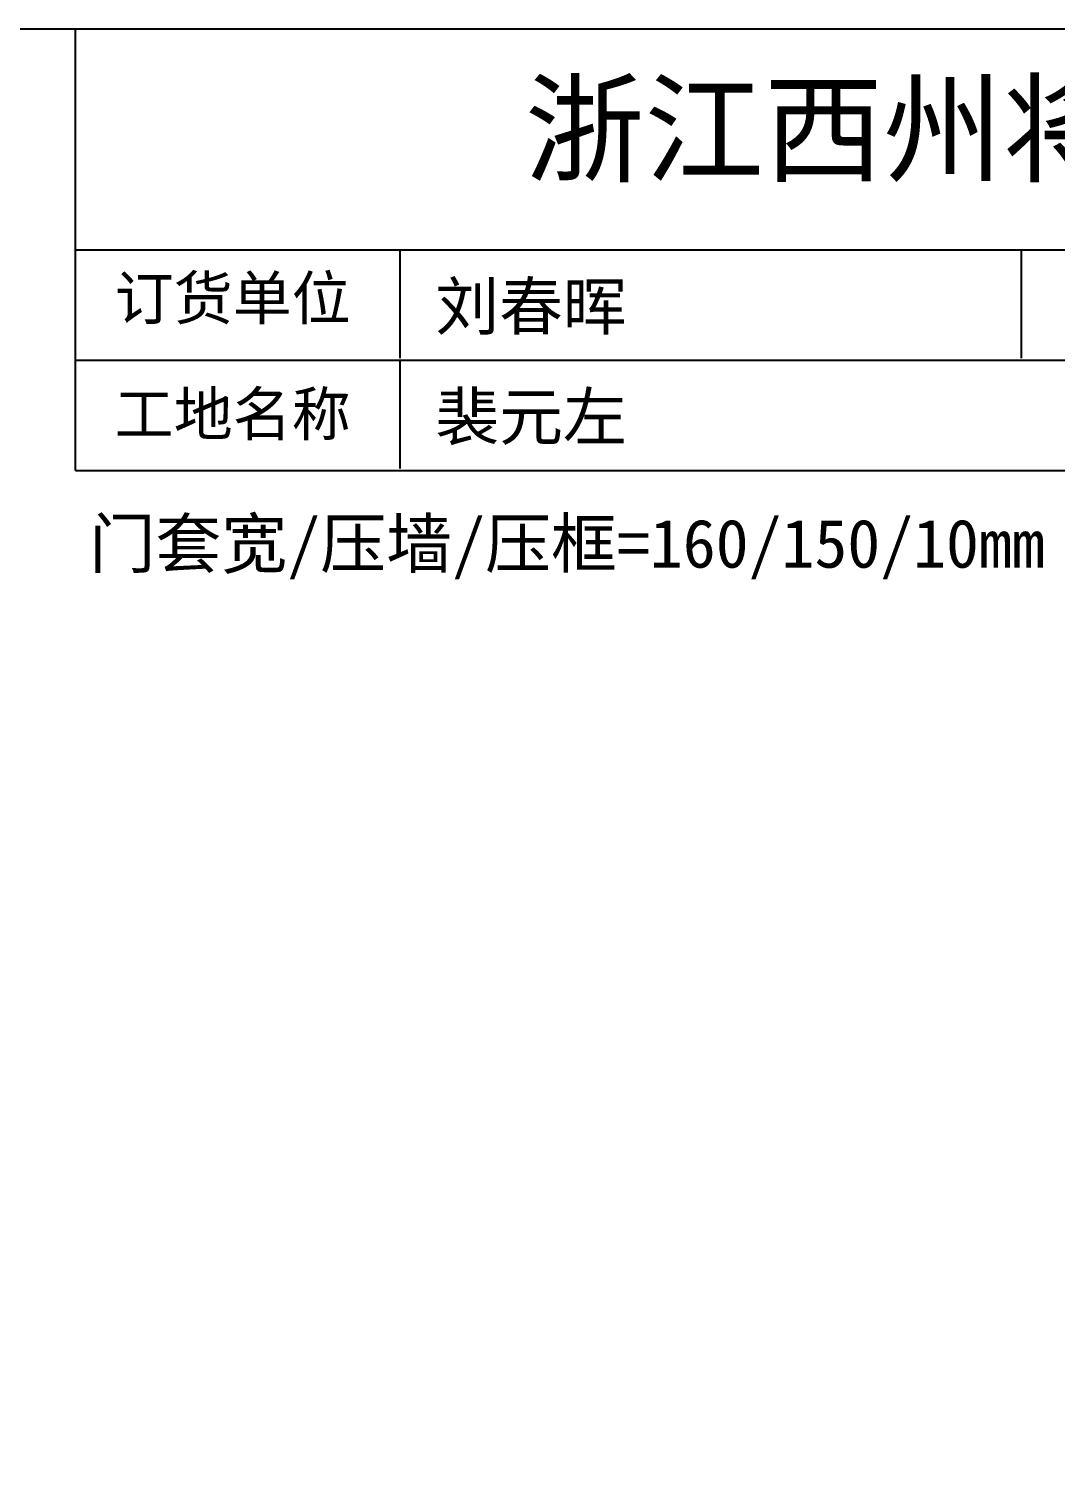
# Model space of a CAD drawing. Header units: millimetres. Extents: x -3732 to 9738, y -2708 to 6729.
# Drawn here: x -391 to 2943, y 2011 to 6729 of the extents above; entities that cross this region are included whole.
import ezdxf
from ezdxf.enums import TextEntityAlignment as Align

# ---------------------------------------------------------------- set-up
doc = ezdxf.new("R2010")
doc.units = ezdxf.units.MM
doc.styles.add('宋体', font='')
doc.styles.add('工程字', font='')
doc.styles.get('宋体').set_extended_font_data('SimSun')
doc.styles.get('工程字').set_extended_font_data('SimSun')

# ---------------------------------------------------------------- blocks, each defined once
blk = doc.blocks.new('ORDER_FORM')
at = {"color": 0}
for p, q in [((3491.5, 8005.3), (3491.5, 9437.7)), ((4545.1, 8370), (4545.1, 8721.4)), ((6563, 8370.2), (6563, 8721.4)), ((4545.1, 8011.9), (4545.1, 8363.3))]:
    blk.add_line(p, q, dxfattribs=at)
for p, q in [((3491.5, 8721.4), (11398.4, 8721.4)), ((3491.5, 8363.3), (11398.4, 8363.3)), ((3491.5, 8005.3), (11398.4, 8005.3))]:
    blk.add_line(p, q)
at = {"color": 0, "ltscale": 10}
blk.add_lwpolyline([(0, 0), (13469.4, 0), (13469.4, 9437.9), (0, 9437.9)], close=True, dxfattribs=at)
at = {"color": 0, "attachment_point": 1, "style": '工程字'}
for s, insert, char_height, width in [('{\\fSimSun|b1|i0|c134|p2;浙江西州将军铜门订货单}', (4950.4, 9255.8), 284.334, 4859.907), ('订货单位', (3618.6, 8635), 140.48, 1048.27), ('工地名称', (3618.6, 8259.1), 140.48, 1048.27)]:
    blk.add_mtext(s, dxfattribs=dict(at, insert=insert, char_height=char_height, width=width))
at = {"color": 0, "ltscale": 2, "style": '宋体'}
for tag, p, height in [('DHDW', (4659.3, 8462.2), 152.1), ('ZZCL', (7734.1, 8482.2), 121.7), ('DHRQ', (10470.5, 8477.1), 121.7), ('ZMKS', (12413.6, 8462.7), 136.9), ('GDMC', (4659.3, 8104.2), 152.1), ('DDH', (8275.6, 8111), 152.1), ('FMKS', (12413.6, 8104.9), 136.9), ('MX', (12413.6, 7746.7), 136.9), ('SL', (12413.6, 7388.2), 136.9), ('YS', (12428.1, 7042.4), 129.3), ('KX_LEFT', (12657.9, 6672.9), 129.3), ('KX_RIGHT', (13219.6, 6672.9), 129.3), ('WK', (12657.9, 6314.2), 129.3), ('NK', (13219.6, 6314.2), 129.3), ('ZMLS', (12406.4, 5962.6), 121.7), ('FMLS', (12407.4, 5606.7), 121.7), ('ST', (12407.7, 5249.5), 152.1), ('HYYS', (12407.7, 4875.3), 152.1), ('HYSL', (12407.7, 4533.9), 152.1), ('QC_GLASS', (12685.5, 4159.7), 129.3), ('QC_SEAL', (13247.1, 4159.7), 129.3), ('LZ_YES', (12595.1, 3801.9), 129.3), ('LZ_NO', (13154, 3801.9), 129.3), ('MM_YES', (12595.1, 3444.1), 129.3), ('MM_NO', (13154, 3444.1), 129.3), ('OUTER', (12595.1, 3086.3), 129.3), ('INNER', (13154, 3086.3), 129.3), ('QH', (12407.7, 2387), 152.1), ('GDK', (12685.9, 2059.6), 129.3), ('DXK', (12914.8, 2076.1), 98), ('GXK', (13315, 2075.7), 98), ('PDK', (12685.1, 1708.8), 129.3), ('PXK', (12913.9, 1725.3), 98), ('MSHD', (12407.7, 1378.6), 152.1), ('BZ_QB', (12662.7, 1012.1), 129.3), ('BZ_MX', (13230.8, 1012.1), 129.3), ('HHXD', (1009.3, 108.1), 152.1)]:
    blk.add_attdef(tag, p, '', height=height, dxfattribs=at)
blk.add_attdef('BZ', text='', height=157, dxfattribs=at).set_placement((3570.5, 7874.7), align=Align.TOP_LEFT)

msp = doc.modelspace()

# ---------------------------------------------------------------- block references
ref = msp.add_blockref('ORDER_FORM', (-3731.9, -2708.4))
ref.add_attrib('BZ_001', '门套宽/压墙/压框=160/150/10mm', (-195.5, 4981.2), dxfattribs={"color": 0, "ltscale": 2, "height": 157.03, "style": '宋体'})
ref.add_attrib('DHDW', '刘春晖', (927.4, 5753.8), dxfattribs={"color": 0, "ltscale": 2, "height": 152.07, "style": '宋体'})
ref.add_attrib('GDMC', '裴元左', (927.4, 5395.7), dxfattribs={"color": 0, "ltscale": 2, "height": 152.07, "style": '宋体'})

doc.saveas('drawing.dxf')
